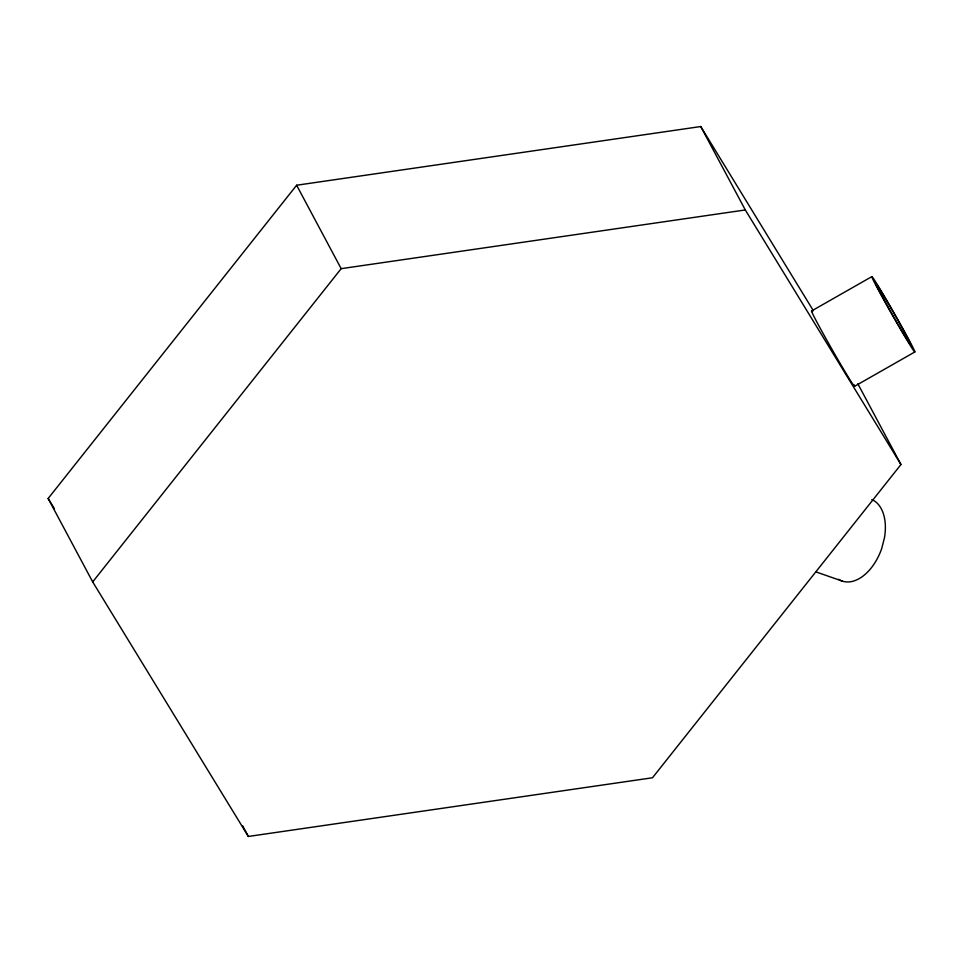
<?xml version="1.0" encoding="UTF-8"?>
<svg xmlns="http://www.w3.org/2000/svg" width="963" height="963" viewBox="0 0 963 963"><rect width="100%" height="100%" fill="white"/><g stroke="black" fill="none" stroke-linecap="round" stroke-linejoin="round"><path stroke-width="1.44" d="M857.828 383.743L900.959 464.515L652.481 777.767L248.346 836.462L92.689 581.905L48.15 498.485L296.628 185.233L700.751 126.538L813.386 310.736M92.689 581.905L341.167 268.665L745.302 209.958L900.959 464.515M811.556 310.989L871.84 276.622L872.707 277.476A43.383 1.264 60.3 0 1 896.649 317.549A43.383 1.264 60.3 0 1 914.85 351.952L854.566 386.307L853.7 385.453A43.383 1.264 60.3 0 1 829.745 345.38A43.383 1.264 60.3 0 1 811.556 310.989L812.363 311.783M815.781 571.829L842.336 581.122M914.85 351.952L913.983 351.098A43.383 1.264 60.3 0 1 890.029 311.025A43.383 1.264 60.3 0 1 871.84 276.622M48.15 498.485L54.41 508.717M700.751 126.538L745.302 209.958M296.628 185.233L341.167 268.665M242.688 825.869L248.346 836.462M853.964 384.598A43.383 1.264 60.3 0 1 854.566 386.307M871.828 499.556A43.383 26.651 -70.7 0 1 884.503 537.607L881.711 548.513A43.383 26.651 -70.7 0 1 838.556 579.293M880.916 293.968A34.632 1.011 60.3 0 0 909.818 343.671A34.632 1.011 60.3 0 0 889.294 305.223A34.632 1.011 60.3 0 0 880.916 293.968"/></g></svg>
